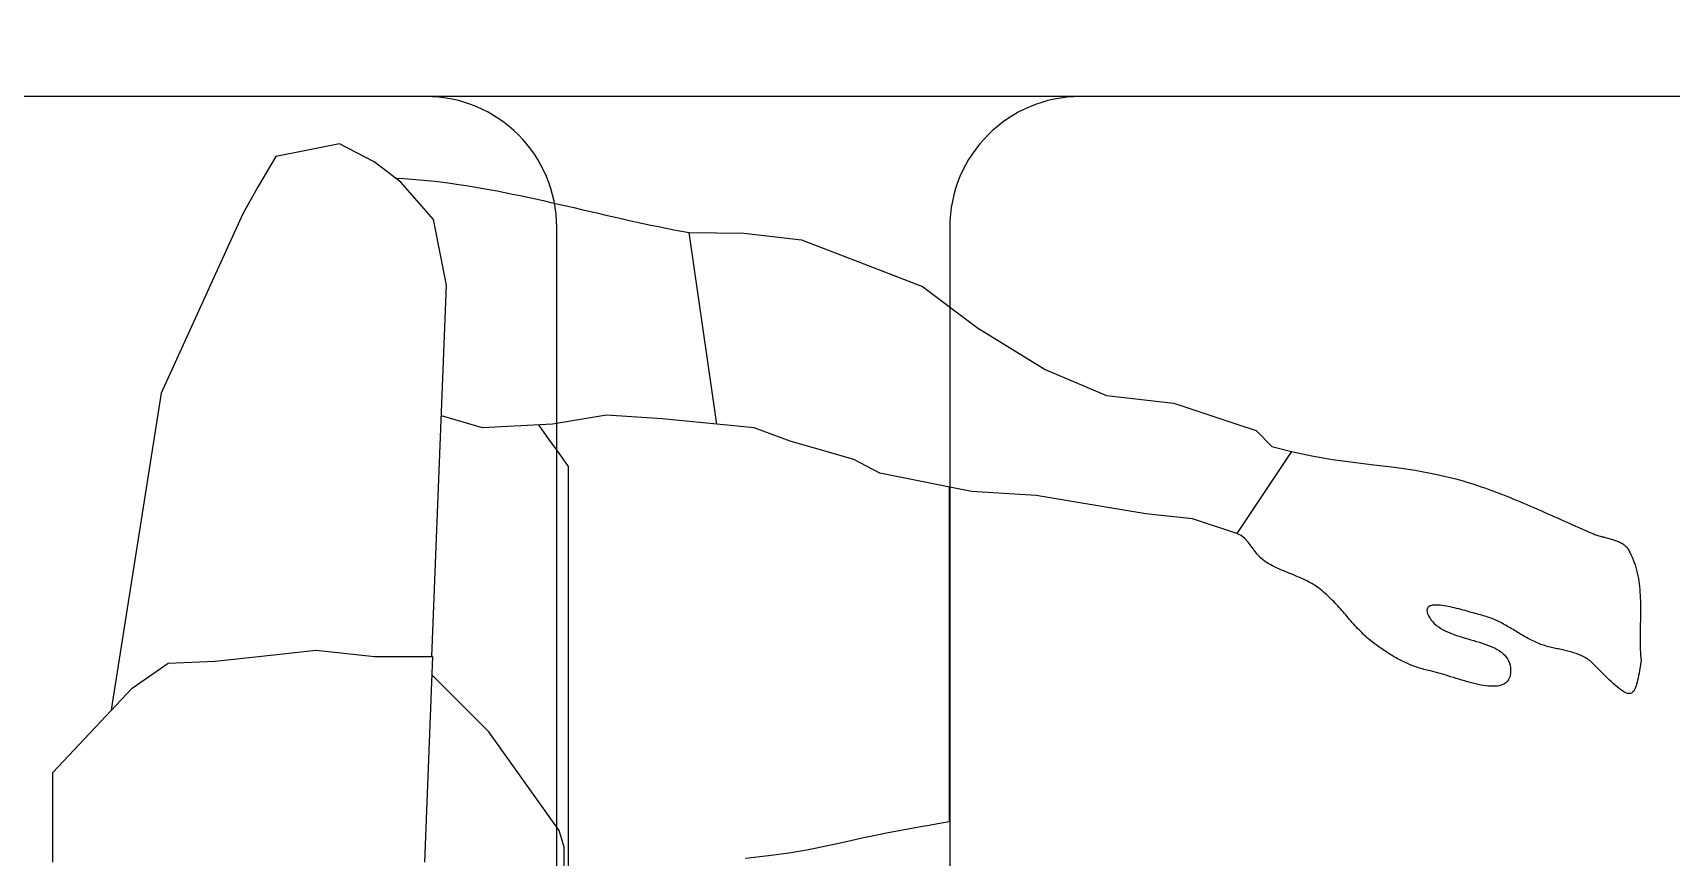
# Model space of a CAD drawing. Header units: millimetres. Extents: x -155 to 94595, y -3153 to 63413.
# Drawn here: x 79908 to 80534, y 47937 to 48252 of the extents above; entities that cross this region are included whole.
import ezdxf

# ---------------------------------------------------------------- set-up
doc = ezdxf.new("R2010")
doc.units = ezdxf.units.MM
doc.layers.add('int', color=185, linetype='Continuous')
doc.layers.add('wall', color=5, linetype='Continuous')

msp = doc.modelspace()

# ---------------------------------------------------------------- linework, layer by layer
at = {"layer": 'int'}
for p, q in [((80058.321, 48227.894), (79908.321, 48227.894)), ((80808.321, 48227.894), (80308.321, 48227.894)), ((80025.394, 48209.857), (80012.632, 48207.304)), ((80038.588, 48202.932), (80025.394, 48209.857)), ((80001.146, 48205.007), (79994.162, 48193.096)), ((80012.632, 48207.304), (80001.146, 48205.007)), ((80048.86, 48195.228), (80038.588, 48202.932)), ((80046.844, 48196.74), (80046.98, 48196.734)), ((80046.98, 48196.734), (80049.971, 48196.571)), ((80049.971, 48196.571), (80052.958, 48196.365)), ((80052.958, 48196.365), (80055.94, 48196.119)), ((80055.94, 48196.119), (80058.917, 48195.835)), ((80058.917, 48195.835), (80061.89, 48195.513)), ((79994.162, 48193.096), (79988.48, 48183.152)), ((80061.273, 48180.907), (80048.86, 48195.228)), ((80061.89, 48195.513), (80064.859, 48195.156)), ((80064.859, 48195.156), (80067.823, 48194.766)), ((80067.823, 48194.766), (80070.784, 48194.345)), ((80070.784, 48194.345), (80073.741, 48193.894)), ((80073.741, 48193.894), (80076.695, 48193.415)), ((80076.695, 48193.415), (80079.646, 48192.91)), ((80079.646, 48192.91), (80082.594, 48192.38)), ((80082.594, 48192.38), (80085.54, 48191.828)), ((80085.54, 48191.828), (80088.482, 48191.256)), ((80088.482, 48191.256), (80091.423, 48190.664)), ((80091.423, 48190.664), (80094.362, 48190.055)), ((80094.362, 48190.055), (80097.298, 48189.431)), ((80097.298, 48189.431), (80100.233, 48188.793)), ((79988.48, 48183.152), (79957.314, 48114.587)), ((80100.233, 48188.793), (80103.167, 48188.144)), ((80103.167, 48188.144), (80106.1, 48187.484)), ((80106.1, 48187.484), (80109.032, 48186.817)), ((80109.032, 48186.817), (80111.963, 48186.143)), ((80111.963, 48186.143), (80114.893, 48185.464)), ((80114.893, 48185.464), (80117.823, 48184.783)), ((80117.823, 48184.783), (80120.753, 48184.101)), ((80120.753, 48184.101), (80123.683, 48183.419)), ((80123.683, 48183.419), (80126.614, 48182.74)), ((80066.263, 48155.804), (80061.273, 48180.907)), ((80061.273, 48180.907), (80061.273, 48180.907)), ((80108.321, 47077.894), (80108.321, 48177.894)), ((80126.614, 48182.74), (80129.545, 48182.065)), ((80129.545, 48182.065), (80132.477, 48181.397)), ((80132.477, 48181.397), (80135.41, 48180.736)), ((80135.41, 48180.736), (80138.344, 48180.085)), ((80138.344, 48180.085), (80141.28, 48179.446)), ((80141.28, 48179.446), (80144.217, 48178.82)), ((80144.217, 48178.82), (80147.156, 48178.209)), ((80147.156, 48178.209), (80150.098, 48177.616)), ((80150.098, 48177.616), (80153.041, 48177.04)), ((80153.041, 48177.04), (80155.987, 48176.486)), ((80258.321, 48177.894), (80258.321, 47077.894)), ((80155.987, 48176.486), (80158.936, 48175.953)), ((80169.386, 48102.801), (80158.936, 48175.953)), ((80158.936, 48175.953), (80179.803, 48175.733)), ((80179.803, 48175.733), (80201.794, 48173.135)), ((80201.794, 48173.135), (80221.638, 48165.503)), ((80221.638, 48165.503), (80247.901, 48155.402)), ((80060.698, 48014.09), (80066.263, 48155.804)), ((80247.901, 48155.402), (80268.948, 48139.566)), ((80268.948, 48139.566), (80294.79, 48123.702)), ((80294.79, 48123.702), (80318.13, 48113.699)), ((79957.314, 48114.587), (79938.615, 47996.157)), ((79957.314, 48114.587), (79957.314, 48114.587)), ((80318.13, 48113.699), (80343.88, 48110.822)), ((80343.88, 48110.822), (80367.942, 48102.801)), ((80079.942, 48101.386), (80064.306, 48105.962)), ((80106.685, 48102.801), (80079.942, 48101.386)), ((80101.321, 48102.519), (80105.204, 48097.118)), ((80127.348, 48106.245), (80106.685, 48102.801)), ((80148.572, 48104.883), (80127.348, 48106.245)), ((80169.386, 48102.801), (80148.572, 48104.883)), ((80183.703, 48101.37), (80169.386, 48102.801)), ((80367.942, 48102.801), (80375.344, 48100.334)), ((80079.942, 48101.386), (80079.942, 48101.386)), ((80105.204, 48097.118), (80109.074, 48091.721)), ((80197.376, 48096.297), (80183.703, 48101.37)), ((80211.188, 48092.351), (80197.376, 48096.297)), ((80375.344, 48100.334), (80381.256, 48094.248)), ((80109.074, 48091.721), (80112.728, 48086.595)), ((80221.781, 48089.324), (80211.188, 48092.351)), ((80231.723, 48084.064), (80221.781, 48089.324)), ((80388.843, 48092.351), (80367.942, 48061)), ((80381.256, 48094.248), (80388.843, 48092.351)), ((80388.843, 48092.351), (80396.603, 48090.654)), ((80396.603, 48090.654), (80404.439, 48089.334)), ((80404.439, 48089.334), (80412.326, 48088.256)), ((80112.728, 48086.595), (80112.728, 47784.598)), ((80242.538, 48081.901), (80231.723, 48084.064)), ((80412.326, 48088.256), (80420.234, 48087.29)), ((80420.234, 48087.29), (80428.137, 48086.303)), ((80428.137, 48086.303), (80436.008, 48085.164)), ((80436.008, 48085.164), (80443.82, 48083.741)), ((80443.82, 48083.741), (80451.544, 48081.901)), ((80266.698, 48077.069), (80242.538, 48081.901)), ((80258.084, 48078.791), (80258.084, 47950.91)), ((80291.393, 48075.5), (80266.698, 48077.069)), ((80451.544, 48081.901), (80452.936, 48081.513)), ((80452.936, 48081.513), (80454.322, 48081.112)), ((80454.322, 48081.112), (80455.704, 48080.698)), ((80455.704, 48080.698), (80457.082, 48080.271)), ((80457.082, 48080.271), (80458.456, 48079.831)), ((80458.456, 48079.831), (80459.825, 48079.38)), ((80459.825, 48079.38), (80461.191, 48078.917)), ((80461.191, 48078.917), (80462.552, 48078.443)), ((80462.552, 48078.443), (80463.911, 48077.959)), ((80463.911, 48077.959), (80465.266, 48077.465)), ((80465.266, 48077.465), (80466.617, 48076.962)), ((80466.617, 48076.962), (80467.966, 48076.449)), ((80315.691, 48071.45), (80291.393, 48075.5)), ((80333.212, 48068.53), (80315.691, 48071.45)), ((80467.966, 48076.449), (80469.312, 48075.928)), ((80469.312, 48075.928), (80470.654, 48075.399)), ((80470.654, 48075.399), (80471.995, 48074.863)), ((80471.995, 48074.863), (80473.333, 48074.319)), ((80473.333, 48074.319), (80474.668, 48073.769)), ((80474.668, 48073.769), (80476.002, 48073.213)), ((80476.002, 48073.213), (80477.333, 48072.651)), ((80477.333, 48072.651), (80478.663, 48072.085)), ((80478.663, 48072.085), (80479.991, 48071.513)), ((80479.991, 48071.513), (80481.317, 48070.938)), ((80481.317, 48070.938), (80482.643, 48070.359)), ((80351.07, 48066.624), (80333.212, 48068.53)), ((80367.942, 48061), (80351.07, 48066.624)), ((80482.643, 48070.359), (80483.967, 48069.777)), ((80483.967, 48069.777), (80485.29, 48069.192)), ((80485.29, 48069.192), (80486.612, 48068.605)), ((80486.612, 48068.605), (80487.933, 48068.016)), ((80487.933, 48068.016), (80489.254, 48067.427)), ((80489.254, 48067.427), (80490.575, 48066.836)), ((80490.575, 48066.836), (80491.895, 48066.245)), ((80491.895, 48066.245), (80493.216, 48065.655)), ((80493.216, 48065.655), (80494.536, 48065.065)), ((80494.536, 48065.065), (80495.857, 48064.477)), ((80495.857, 48064.477), (80497.178, 48063.89)), ((80369.588, 48060.208), (80367.942, 48061)), ((80371.004, 48059.084), (80369.588, 48060.208)), ((80372.255, 48057.719), (80371.004, 48059.084)), ((80497.178, 48063.89), (80498.5, 48063.306)), ((80498.5, 48063.306), (80499.822, 48062.724)), ((80499.822, 48062.724), (80501.146, 48062.146)), ((80501.146, 48062.146), (80502.47, 48061.571)), ((80502.47, 48061.571), (80503.796, 48061)), ((80503.796, 48061), (80504.172, 48060.845)), ((80504.172, 48060.845), (80504.558, 48060.698)), ((80504.558, 48060.698), (80504.951, 48060.557)), ((80504.951, 48060.557), (80505.351, 48060.424)), ((80505.351, 48060.424), (80505.758, 48060.295)), ((80505.758, 48060.295), (80506.17, 48060.172)), ((80506.17, 48060.172), (80506.587, 48060.053)), ((80506.587, 48060.053), (80507.008, 48059.937)), ((80507.008, 48059.937), (80507.433, 48059.824)), ((80507.433, 48059.824), (80507.86, 48059.713)), ((80507.86, 48059.713), (80508.289, 48059.603)), ((80508.289, 48059.603), (80508.719, 48059.493)), ((80508.719, 48059.493), (80509.149, 48059.383)), ((80509.149, 48059.383), (80509.579, 48059.272)), ((80509.579, 48059.272), (80510.007, 48059.159)), ((80510.007, 48059.159), (80510.433, 48059.043)), ((80510.433, 48059.043), (80510.857, 48058.924)), ((80510.857, 48058.924), (80511.277, 48058.801)), ((80511.277, 48058.801), (80511.692, 48058.673)), ((80511.692, 48058.673), (80512.103, 48058.54)), ((80512.103, 48058.54), (80512.507, 48058.4)), ((80512.507, 48058.4), (80512.905, 48058.253)), ((80512.905, 48058.253), (80513.296, 48058.098)), ((80513.296, 48058.098), (80513.678, 48057.935)), ((80373.409, 48056.208), (80372.255, 48057.719)), ((80374.533, 48054.643), (80373.409, 48056.208)), ((80375.694, 48053.116), (80374.533, 48054.643)), ((80376.958, 48051.721), (80375.694, 48053.116)), ((80513.678, 48057.935), (80514.051, 48057.762)), ((80514.051, 48057.762), (80514.414, 48057.579)), ((80514.414, 48057.579), (80514.767, 48057.386)), ((80514.767, 48057.386), (80515.109, 48057.181)), ((80515.109, 48057.181), (80515.439, 48056.963)), ((80515.439, 48056.963), (80515.756, 48056.733)), ((80515.756, 48056.733), (80516.059, 48056.488)), ((80516.059, 48056.488), (80516.348, 48056.229)), ((80516.348, 48056.229), (80516.622, 48055.955)), ((80516.622, 48055.955), (80516.88, 48055.665)), ((80516.88, 48055.665), (80517.121, 48055.358)), ((80517.121, 48055.358), (80517.345, 48055.033)), ((80517.345, 48055.033), (80517.55, 48054.69)), ((80517.55, 48054.69), (80517.737, 48054.328)), ((80517.737, 48054.328), (80517.904, 48053.946)), ((80517.904, 48053.946), (80518.389, 48052.981)), ((80518.389, 48052.981), (80518.836, 48052.005)), ((80518.836, 48052.005), (80519.245, 48051.019)), ((80378.392, 48050.55), (80376.958, 48051.721)), ((80378.895, 48050.222), (80378.392, 48050.55)), ((80379.403, 48049.906), (80378.895, 48050.222)), ((80379.918, 48049.6), (80379.403, 48049.906)), ((80380.438, 48049.303), (80379.918, 48049.6)), ((80380.963, 48049.015), (80380.438, 48049.303)), ((80381.493, 48048.736), (80380.963, 48049.015)), ((80382.028, 48048.464), (80381.493, 48048.736)), ((80382.566, 48048.199), (80382.028, 48048.464)), ((80383.108, 48047.941), (80382.566, 48048.199)), ((80383.654, 48047.688), (80383.108, 48047.941)), ((80384.202, 48047.441), (80383.654, 48047.688)), ((80384.753, 48047.198), (80384.202, 48047.441)), ((80385.307, 48046.959), (80384.753, 48047.198)), ((80385.862, 48046.723), (80385.307, 48046.959)), ((80386.419, 48046.491), (80385.862, 48046.723)), ((80386.977, 48046.26), (80386.419, 48046.491)), ((80387.535, 48046.03), (80386.977, 48046.26)), ((80388.094, 48045.802), (80387.535, 48046.03)), ((80388.654, 48045.574), (80388.094, 48045.802)), ((80389.212, 48045.345), (80388.654, 48045.574)), ((80519.245, 48051.019), (80519.619, 48050.024)), ((80519.619, 48050.024), (80519.958, 48049.02)), ((80519.958, 48049.02), (80520.265, 48048.006)), ((80520.265, 48048.006), (80520.541, 48046.984)), ((80520.541, 48046.984), (80520.787, 48045.955)), ((80520.787, 48045.955), (80521.005, 48044.918)), ((80389.771, 48045.115), (80389.212, 48045.345)), ((80390.328, 48044.884), (80389.771, 48045.115)), ((80390.884, 48044.651), (80390.328, 48044.884)), ((80391.438, 48044.414), (80390.884, 48044.651)), ((80391.99, 48044.174), (80391.438, 48044.414)), ((80392.539, 48043.93), (80391.99, 48044.174)), ((80393.086, 48043.681), (80392.539, 48043.93)), ((80393.63, 48043.427), (80393.086, 48043.681)), ((80394.169, 48043.167), (80393.63, 48043.427)), ((80394.705, 48042.9), (80394.169, 48043.167)), ((80395.237, 48042.626), (80394.705, 48042.9)), ((80395.764, 48042.344), (80395.237, 48042.626)), ((80396.286, 48042.054), (80395.764, 48042.344)), ((80396.803, 48041.755), (80396.286, 48042.054)), ((80397.314, 48041.445), (80396.803, 48041.755)), ((80397.819, 48041.126), (80397.314, 48041.445)), ((80398.317, 48040.796), (80397.819, 48041.126)), ((80398.809, 48040.454), (80398.317, 48040.796)), ((80399.293, 48040.099), (80398.809, 48040.454)), ((80399.895, 48039.638), (80399.293, 48040.099)), ((80400.486, 48039.164), (80399.895, 48039.638)), ((80521.005, 48044.918), (80521.197, 48043.873)), ((80521.197, 48043.873), (80521.364, 48042.822)), ((80521.364, 48042.822), (80521.507, 48041.765)), ((80521.507, 48041.765), (80521.629, 48040.702)), ((80521.629, 48040.702), (80521.731, 48039.633)), ((80521.731, 48039.633), (80521.814, 48038.559)), ((80401.068, 48038.68), (80400.486, 48039.164)), ((80401.64, 48038.185), (80401.068, 48038.68)), ((80402.204, 48037.68), (80401.64, 48038.185)), ((80402.759, 48037.167), (80402.204, 48037.68)), ((80403.307, 48036.644), (80402.759, 48037.167)), ((80403.848, 48036.114), (80403.307, 48036.644)), ((80404.382, 48035.576), (80403.848, 48036.114)), ((80404.911, 48035.032), (80404.382, 48035.576)), ((80405.434, 48034.481), (80404.911, 48035.032)), ((80405.952, 48033.925), (80405.434, 48034.481)), ((80406.466, 48033.365), (80405.952, 48033.925)), ((80406.976, 48032.8), (80406.466, 48033.365)), ((80441.403, 48033.222), (80441.094, 48033.012)), ((80441.769, 48033.391), (80441.403, 48033.222)), ((80442.19, 48033.522), (80441.769, 48033.391)), ((80442.66, 48033.616), (80442.19, 48033.522)), ((80443.178, 48033.676), (80442.66, 48033.616)), ((80443.74, 48033.704), (80443.178, 48033.676)), ((80444.342, 48033.701), (80443.74, 48033.704)), ((80444.981, 48033.67), (80444.342, 48033.701)), ((80445.653, 48033.612), (80444.981, 48033.67)), ((80446.355, 48033.53), (80445.653, 48033.612)), ((80447.084, 48033.426), (80446.355, 48033.53)), ((80447.836, 48033.3), (80447.084, 48033.426)), ((80448.608, 48033.157), (80447.836, 48033.3)), ((80449.396, 48032.996), (80448.608, 48033.157)), ((80521.814, 48038.559), (80521.88, 48037.481)), ((80521.88, 48037.481), (80521.93, 48036.398)), ((80521.93, 48036.398), (80521.966, 48035.312)), ((80521.966, 48035.312), (80521.99, 48034.222)), ((80521.99, 48034.222), (80522.003, 48033.13)), ((80522.003, 48033.13), (80522.007, 48032.035)), ((80407.484, 48032.232), (80406.976, 48032.8)), ((80407.989, 48031.661), (80407.484, 48032.232)), ((80408.491, 48031.088), (80407.989, 48031.661)), ((80408.993, 48030.513), (80408.491, 48031.088)), ((80409.493, 48029.937), (80408.993, 48030.513)), ((80409.993, 48029.361), (80409.493, 48029.937)), ((80410.494, 48028.785), (80409.993, 48029.361)), ((80410.995, 48028.21), (80410.494, 48028.785)), ((80411.498, 48027.637), (80410.995, 48028.21)), ((80412.003, 48027.066), (80411.498, 48027.637)), ((80412.51, 48026.498), (80412.003, 48027.066)), ((80440.544, 48032.123), (80440.499, 48031.732)), ((80440.499, 48031.732), (80440.527, 48031.292)), ((80440.527, 48031.292), (80440.634, 48030.799)), ((80440.661, 48032.465), (80440.544, 48032.123)), ((80440.634, 48030.799), (80440.822, 48030.252)), ((80440.845, 48032.761), (80440.661, 48032.465)), ((80440.822, 48030.252), (80441.094, 48029.649)), ((80441.094, 48033.012), (80440.845, 48032.761)), ((80441.094, 48029.649), (80441.574, 48028.796)), ((80441.574, 48028.796), (80442.128, 48028.001)), ((80442.128, 48028.001), (80442.751, 48027.261)), ((80442.751, 48027.261), (80443.439, 48026.572)), ((80450.197, 48032.821), (80449.396, 48032.996)), ((80451.008, 48032.634), (80450.197, 48032.821)), ((80451.825, 48032.436), (80451.008, 48032.634)), ((80452.645, 48032.229), (80451.825, 48032.436)), ((80453.464, 48032.015), (80452.645, 48032.229)), ((80454.278, 48031.797), (80453.464, 48032.015)), ((80455.086, 48031.576), (80454.278, 48031.797)), ((80455.882, 48031.354), (80455.086, 48031.576)), ((80456.664, 48031.133), (80455.882, 48031.354)), ((80457.428, 48030.916), (80456.664, 48031.133)), ((80458.172, 48030.704), (80457.428, 48030.916)), ((80458.89, 48030.499), (80458.172, 48030.704)), ((80459.581, 48030.302), (80458.89, 48030.499)), ((80460.24, 48030.118), (80459.581, 48030.302)), ((80460.864, 48029.946), (80460.24, 48030.118)), ((80461.45, 48029.789), (80460.864, 48029.946)), ((80461.995, 48029.649), (80461.45, 48029.789)), ((80462.575, 48029.496), (80461.995, 48029.649)), ((80463.15, 48029.328), (80462.575, 48029.496)), ((80463.72, 48029.148), (80463.15, 48029.328)), ((80464.284, 48028.954), (80463.72, 48029.148)), ((80464.844, 48028.748), (80464.284, 48028.954)), ((80465.399, 48028.53), (80464.844, 48028.748)), ((80465.949, 48028.302), (80465.399, 48028.53)), ((80466.496, 48028.063), (80465.949, 48028.302)), ((80467.039, 48027.815), (80466.496, 48028.063)), ((80467.578, 48027.558), (80467.039, 48027.815)), ((80468.114, 48027.293), (80467.578, 48027.558)), ((80468.647, 48027.02), (80468.114, 48027.293)), ((80469.177, 48026.74), (80468.647, 48027.02)), ((80521.96, 48027.638), (80521.94, 48026.537)), ((80521.978, 48028.739), (80521.96, 48027.638)), ((80521.993, 48029.839), (80521.978, 48028.739)), ((80522.003, 48030.938), (80521.993, 48029.839)), ((80522.007, 48032.035), (80522.003, 48030.938)), ((80413.02, 48025.933), (80412.51, 48026.498)), ((80413.534, 48025.373), (80413.02, 48025.933)), ((80414.053, 48024.817), (80413.534, 48025.373)), ((80414.576, 48024.267), (80414.053, 48024.817)), ((80415.104, 48023.722), (80414.576, 48024.267)), ((80415.638, 48023.185), (80415.104, 48023.722)), ((80416.179, 48022.654), (80415.638, 48023.185)), ((80416.727, 48022.132), (80416.179, 48022.654)), ((80417.282, 48021.618), (80416.727, 48022.132)), ((80417.846, 48021.113), (80417.282, 48021.618)), ((80418.418, 48020.618), (80417.846, 48021.113)), ((80419, 48020.134), (80418.418, 48020.618)), ((80443.439, 48026.572), (80444.187, 48025.932)), ((80444.187, 48025.932), (80444.99, 48025.337)), ((80444.99, 48025.337), (80445.843, 48024.783)), ((80445.843, 48024.783), (80446.743, 48024.267)), ((80446.743, 48024.267), (80447.685, 48023.786)), ((80447.685, 48023.786), (80448.663, 48023.336)), ((80448.663, 48023.336), (80449.674, 48022.914)), ((80449.674, 48022.914), (80450.713, 48022.516)), ((80450.713, 48022.516), (80451.775, 48022.14)), ((80451.775, 48022.14), (80452.855, 48021.782)), ((80452.855, 48021.782), (80453.949, 48021.438)), ((80453.949, 48021.438), (80455.053, 48021.105)), ((80455.053, 48021.105), (80456.161, 48020.78)), ((80456.161, 48020.78), (80457.27, 48020.459)), ((80469.705, 48026.454), (80469.177, 48026.74)), ((80470.231, 48026.162), (80469.705, 48026.454)), ((80470.754, 48025.866), (80470.231, 48026.162)), ((80471.277, 48025.565), (80470.754, 48025.866)), ((80471.797, 48025.26), (80471.277, 48025.565)), ((80472.317, 48024.953), (80471.797, 48025.26)), ((80472.836, 48024.643), (80472.317, 48024.953)), ((80473.354, 48024.332), (80472.836, 48024.643)), ((80473.872, 48024.019), (80473.354, 48024.332)), ((80474.39, 48023.706), (80473.872, 48024.019)), ((80474.908, 48023.394), (80474.39, 48023.706)), ((80475.427, 48023.083), (80474.908, 48023.394)), ((80475.946, 48022.773), (80475.427, 48023.083)), ((80476.467, 48022.466), (80475.946, 48022.773)), ((80476.989, 48022.161), (80476.467, 48022.466)), ((80477.513, 48021.861), (80476.989, 48022.161)), ((80478.038, 48021.564), (80477.513, 48021.861)), ((80478.565, 48021.273), (80478.038, 48021.564)), ((80479.095, 48020.987), (80478.565, 48021.273)), ((80479.628, 48020.707), (80479.095, 48020.987)), ((80480.164, 48020.435), (80479.628, 48020.707)), ((80521.878, 48022.135), (80521.874, 48021.038)), ((80521.874, 48021.038), (80521.877, 48019.943)), ((80521.888, 48023.234), (80521.878, 48022.135)), ((80521.903, 48024.334), (80521.888, 48023.234)), ((80521.921, 48025.435), (80521.903, 48024.334)), ((80521.94, 48026.537), (80521.921, 48025.435)), ((79994.518, 48014.09), (80016.544, 48016.537)), ((80016.544, 48016.537), (80038.796, 48014.09)), ((80419.592, 48019.66), (80419, 48020.134)), ((80420.194, 48019.199), (80419.592, 48019.66)), ((80420.676, 48018.839), (80420.194, 48019.199)), ((80421.16, 48018.482), (80420.676, 48018.839)), ((80421.648, 48018.127), (80421.16, 48018.482)), ((80422.139, 48017.774), (80421.648, 48018.127)), ((80422.632, 48017.424), (80422.139, 48017.774)), ((80423.128, 48017.077), (80422.632, 48017.424)), ((80423.628, 48016.733), (80423.128, 48017.077)), ((80424.13, 48016.392), (80423.628, 48016.733)), ((80424.634, 48016.055), (80424.13, 48016.392)), ((80425.142, 48015.722), (80424.634, 48016.055)), ((80425.652, 48015.393), (80425.142, 48015.722)), ((80426.166, 48015.068), (80425.652, 48015.393)), ((80426.682, 48014.748), (80426.166, 48015.068)), ((80427.201, 48014.433), (80426.682, 48014.748)), ((80427.723, 48014.122), (80427.201, 48014.433)), ((80457.27, 48020.459), (80458.374, 48020.14)), ((80458.374, 48020.14), (80459.469, 48019.817)), ((80459.469, 48019.817), (80460.551, 48019.489)), ((80460.551, 48019.489), (80461.614, 48019.152)), ((80461.614, 48019.152), (80462.655, 48018.802)), ((80462.655, 48018.802), (80463.668, 48018.437)), ((80463.668, 48018.437), (80464.649, 48018.052)), ((80464.649, 48018.052), (80465.593, 48017.644)), ((80465.593, 48017.644), (80466.496, 48017.211)), ((80466.496, 48017.211), (80467.354, 48016.748)), ((80467.354, 48016.748), (80468.161, 48016.252)), ((80468.161, 48016.252), (80468.913, 48015.72)), ((80468.913, 48015.72), (80469.605, 48015.148)), ((80469.605, 48015.148), (80470.233, 48014.534)), ((80470.233, 48014.534), (80470.792, 48013.873)), ((80480.702, 48020.17), (80480.164, 48020.435)), ((80481.245, 48019.913), (80480.702, 48020.17)), ((80481.791, 48019.665), (80481.245, 48019.913)), ((80482.341, 48019.427), (80481.791, 48019.665)), ((80482.895, 48019.199), (80482.341, 48019.427)), ((80482.895, 48019.199), (80483.39, 48019.007)), ((80483.39, 48019.007), (80483.888, 48018.826)), ((80483.888, 48018.826), (80484.392, 48018.654)), ((80484.392, 48018.654), (80484.899, 48018.491)), ((80484.899, 48018.491), (80485.409, 48018.336)), ((80485.409, 48018.336), (80485.923, 48018.188)), ((80485.923, 48018.188), (80486.44, 48018.046)), ((80486.44, 48018.046), (80486.959, 48017.911)), ((80486.959, 48017.911), (80487.481, 48017.78)), ((80487.481, 48017.78), (80488.004, 48017.654)), ((80488.004, 48017.654), (80488.529, 48017.531)), ((80488.529, 48017.531), (80489.056, 48017.412)), ((80489.056, 48017.412), (80489.583, 48017.295)), ((80489.583, 48017.295), (80490.11, 48017.179)), ((80490.11, 48017.179), (80490.638, 48017.064)), ((80490.638, 48017.064), (80491.166, 48016.949)), ((80491.166, 48016.949), (80491.693, 48016.833)), ((80491.693, 48016.833), (80492.22, 48016.716)), ((80492.22, 48016.716), (80492.745, 48016.597)), ((80492.745, 48016.597), (80493.269, 48016.475)), ((80493.269, 48016.475), (80493.791, 48016.35)), ((80493.791, 48016.35), (80494.311, 48016.22)), ((80494.311, 48016.22), (80494.828, 48016.085)), ((80494.828, 48016.085), (80495.342, 48015.945)), ((80495.342, 48015.945), (80495.854, 48015.798)), ((80495.854, 48015.798), (80496.362, 48015.644)), ((80496.362, 48015.644), (80496.865, 48015.482)), ((80496.865, 48015.482), (80497.365, 48015.312)), ((80497.365, 48015.312), (80497.861, 48015.132)), ((80497.861, 48015.132), (80498.351, 48014.943)), ((80498.351, 48014.943), (80498.836, 48014.742)), ((80498.836, 48014.742), (80499.316, 48014.531)), ((80499.316, 48014.531), (80499.789, 48014.307)), ((80499.789, 48014.307), (80500.257, 48014.07)), ((80521.877, 48019.943), (80521.89, 48018.851)), ((80521.89, 48018.851), (80521.914, 48017.761)), ((80521.914, 48017.761), (80521.951, 48016.675)), ((80521.951, 48016.675), (80522.001, 48015.592)), ((80522.001, 48015.592), (80522.067, 48014.514)), ((80522.067, 48014.514), (80522.15, 48013.44)), ((79946.214, 48002.014), (79960.008, 48011.563)), ((79960.008, 48011.563), (79977.998, 48012.254)), ((79977.998, 48012.254), (79994.518, 48014.09)), ((80038.796, 48014.09), (80060.935, 48014.09)), ((80060.935, 48014.09), (80057.796, 47935.596)), ((80428.247, 48013.817), (80427.723, 48014.122)), ((80428.775, 48013.517), (80428.247, 48013.817)), ((80429.305, 48013.223), (80428.775, 48013.517)), ((80429.838, 48012.934), (80429.305, 48013.223)), ((80430.374, 48012.652), (80429.838, 48012.934)), ((80430.913, 48012.376), (80430.374, 48012.652)), ((80431.454, 48012.107), (80430.913, 48012.376)), ((80431.999, 48011.844), (80431.454, 48012.107)), ((80432.546, 48011.589), (80431.999, 48011.844)), ((80433.096, 48011.34), (80432.546, 48011.589)), ((80433.649, 48011.099), (80433.096, 48011.34)), ((80434.205, 48010.866), (80433.649, 48011.099)), ((80434.764, 48010.641), (80434.205, 48010.866)), ((80435.325, 48010.424), (80434.764, 48010.641)), ((80435.889, 48010.215), (80435.325, 48010.424)), ((80436.456, 48010.015), (80435.889, 48010.215)), ((80437.026, 48009.823), (80436.456, 48010.015)), ((80437.599, 48009.641), (80437.026, 48009.823)), ((80438.174, 48009.467), (80437.599, 48009.641)), ((80438.753, 48009.304), (80438.174, 48009.467)), ((80439.334, 48009.15), (80438.753, 48009.304)), ((80439.918, 48009.006), (80439.334, 48009.15)), ((80440.505, 48008.872), (80439.918, 48009.006)), ((80441.094, 48008.748), (80440.505, 48008.872)), ((80441.906, 48008.574), (80441.094, 48008.748)), ((80442.757, 48008.37), (80441.906, 48008.574)), ((80443.644, 48008.139), (80442.757, 48008.37)), ((80444.564, 48007.884), (80443.644, 48008.139)), ((80470.792, 48013.873), (80471.278, 48013.163)), ((80471.278, 48013.163), (80471.686, 48012.4)), ((80471.686, 48012.4), (80472.011, 48011.58)), ((80472.011, 48011.58), (80472.249, 48010.7)), ((80472.249, 48010.7), (80472.395, 48009.758)), ((80472.395, 48009.758), (80472.445, 48008.748)), ((80472.445, 48008.748), (80472.404, 48007.829)), ((80500.257, 48014.07), (80500.718, 48013.819)), ((80500.718, 48013.819), (80501.172, 48013.555)), ((80501.172, 48013.555), (80501.619, 48013.275)), ((80501.619, 48013.275), (80502.058, 48012.979)), ((80502.058, 48012.979), (80502.49, 48012.667)), ((80503.763, 48011.395), (80502.49, 48012.667)), ((80504.971, 48010.189), (80503.763, 48011.395)), ((80506.116, 48009.05), (80504.971, 48010.189)), ((80507.2, 48007.978), (80506.116, 48009.05)), ((80521.65, 48008.817), (80521.462, 48007.764)), ((80521.843, 48009.936), (80521.65, 48008.817)), ((80522.043, 48011.121), (80521.843, 48009.936)), ((80522.251, 48012.372), (80522.043, 48011.121)), ((80522.15, 48013.44), (80522.251, 48012.372)), ((79915.951, 47969.752), (79946.214, 48002.014)), ((80082.394, 47985.311), (80060.654, 48007.051)), ((80445.513, 48007.608), (80444.564, 48007.884)), ((80446.489, 48007.316), (80445.513, 48007.608)), ((80447.488, 48007.009), (80446.489, 48007.316)), ((80448.508, 48006.691), (80447.488, 48007.009)), ((80449.544, 48006.365), (80448.508, 48006.691)), ((80450.593, 48006.035), (80449.544, 48006.365)), ((80451.653, 48005.703), (80450.593, 48006.035)), ((80452.72, 48005.373), (80451.653, 48005.703)), ((80453.791, 48005.048), (80452.72, 48005.373)), ((80454.863, 48004.731), (80453.791, 48005.048)), ((80455.932, 48004.425), (80454.863, 48004.731)), ((80456.995, 48004.134), (80455.932, 48004.425)), ((80458.05, 48003.861), (80456.995, 48004.134)), ((80459.092, 48003.608), (80458.05, 48003.861)), ((80460.118, 48003.379), (80459.092, 48003.608)), ((80461.126, 48003.178), (80460.118, 48003.379)), ((80462.112, 48003.007), (80461.126, 48003.178)), ((80463.073, 48002.869), (80462.112, 48003.007)), ((80464.006, 48002.768), (80463.073, 48002.869)), ((80464.907, 48002.707), (80464.006, 48002.768)), ((80465.773, 48002.69), (80464.907, 48002.707)), ((80466.602, 48002.718), (80465.773, 48002.69)), ((80467.389, 48002.796), (80466.602, 48002.718)), ((80468.131, 48002.927), (80467.389, 48002.796)), ((80468.826, 48003.113), (80468.131, 48002.927)), ((80469.47, 48003.359), (80468.826, 48003.113)), ((80470.06, 48003.666), (80469.47, 48003.359)), ((80470.593, 48004.039), (80470.06, 48003.666)), ((80471.065, 48004.481), (80470.593, 48004.039)), ((80471.473, 48004.994), (80471.065, 48004.481)), ((80471.814, 48005.583), (80471.473, 48004.994)), ((80472.086, 48006.249), (80471.814, 48005.583)), ((80472.283, 48006.997), (80472.086, 48006.249)), ((80472.404, 48007.829), (80472.283, 48006.997)), ((80508.225, 48006.973), (80507.2, 48007.978)), ((80509.194, 48006.034), (80508.225, 48006.973)), ((80510.107, 48005.163), (80509.194, 48006.034)), ((80510.967, 48004.358), (80510.107, 48005.163)), ((80511.776, 48003.62), (80510.967, 48004.358)), ((80512.536, 48002.949), (80511.776, 48003.62)), ((80513.249, 48002.344), (80512.536, 48002.949)), ((80513.918, 48001.806), (80513.249, 48002.344)), ((80514.543, 48001.335), (80513.918, 48001.806)), ((80520.119, 48002.242), (80519.899, 48001.717)), ((80520.328, 48002.832), (80520.119, 48002.242)), ((80520.528, 48003.489), (80520.328, 48002.832)), ((80520.721, 48004.212), (80520.528, 48003.489)), ((80520.909, 48005.001), (80520.721, 48004.212)), ((80521.094, 48005.856), (80520.909, 48005.001)), ((80521.278, 48006.777), (80521.094, 48005.856)), ((80521.462, 48007.764), (80521.278, 48006.777)), ((79938.615, 47996.157), (79938.188, 47993.458)), ((80515.127, 48000.931), (80514.543, 48001.335)), ((80515.672, 48000.592), (80515.127, 48000.931)), ((80516.18, 48000.321), (80515.672, 48000.592)), ((80516.653, 48000.116), (80516.18, 48000.321)), ((80517.093, 47999.977), (80516.653, 48000.116)), ((80517.503, 47999.905), (80517.093, 47999.977)), ((80517.883, 47999.9), (80517.503, 47999.905)), ((80518.236, 47999.96), (80517.883, 47999.9)), ((80518.564, 48000.087), (80518.236, 47999.96)), ((80518.869, 48000.281), (80518.564, 48000.087)), ((80519.153, 48000.54), (80518.869, 48000.281)), ((80519.418, 48000.866), (80519.153, 48000.54)), ((80519.666, 48001.259), (80519.418, 48000.866)), ((80519.899, 48001.717), (80519.666, 48001.259)), ((80109.279, 47947.672), (80082.394, 47985.311)), ((80082.394, 47985.311), (80082.394, 47985.311)), ((79915.951, 47935.596), (79915.951, 47969.752)), ((79915.951, 47969.752), (79915.951, 47969.752)), ((80111.184, 47941.257), (80109.279, 47947.672)), ((80229.966, 47945.748), (80225.386, 47944.792)), ((80234.255, 47946.608), (80229.966, 47945.748)), ((80238.23, 47947.376), (80234.255, 47946.608)), ((80241.868, 47948.056), (80238.23, 47947.376)), ((80245.145, 47948.649), (80241.868, 47948.056)), ((80248.039, 47949.161), (80245.145, 47948.649)), ((80250.526, 47949.595), (80248.039, 47949.161)), ((80253.765, 47950.159), (80250.526, 47949.595)), ((80258.084, 47950.91), (80253.765, 47950.159)), ((80111.184, 47930.262), (80111.184, 47941.257)), ((80111.184, 47941.257), (80111.184, 47941.257)), ((80203.772, 47940.164), (80196.931, 47938.986)), ((80209.878, 47941.379), (80203.772, 47940.164)), ((80215.412, 47942.586), (80209.878, 47941.379)), ((80220.537, 47943.736), (80215.412, 47942.586)), ((80225.386, 47944.792), (80220.537, 47943.736)), ((80189.19, 47937.894), (80180.386, 47936.934)), ((80196.931, 47938.986), (80189.19, 47937.894))]:
    msp.add_line(p, q, dxfattribs=at)
for centre, start, end in [((80058.321, 48177.894), 360, 90), ((80308.321, 48177.894), 90, 180)]:
    msp.add_arc(centre, 50, start, end, dxfattribs=at)
at = {"layer": 'wall'}
msp.add_lwpolyline([(73263.756, 30098.557), (73093.232, 30098.557), (73093.232, 44976.989), (73265.005, 44976.989), (73265.097, 43006.989), (75895.097, 43006.989), (75895.097, 48397.894), (80229.478, 48397.894), (80229.478, 49397.989), (80399.478, 49397.989), (80400.836, 48397.894), (85765.097, 48397.894), (85765.097, 44756.989), (85595.097, 44756.989), (85594.187, 48227.894), (76065.097, 48227.894), (76065.097, 42956.989), (85765.097, 42956.989), (85765.097, 42836.989), (74037.114, 42836.989), (73263.756, 42836.989)], close=True, dxfattribs=at)

doc.saveas('drawing.dxf')
